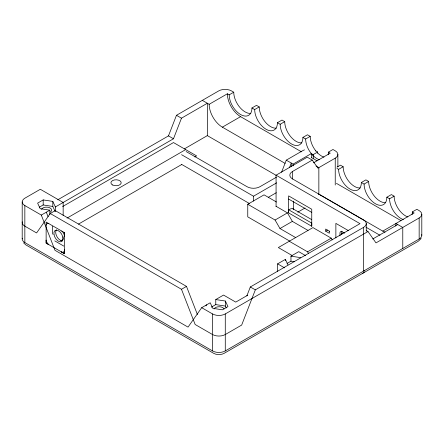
<?xml version="1.0" encoding="UTF-8"?>
<svg xmlns="http://www.w3.org/2000/svg" width="444" height="444" viewBox="0 0 444 444"><rect width="100%" height="100%" fill="white"/><g stroke="black" fill="none" stroke-linecap="round" stroke-linejoin="round"><path stroke-width="0.67" d="M49.817 214.585L49.817 210.173L40.199 208.686L37.618 203.13L43.19 199.917L52.808 201.404L55.389 206.96L55.383 211.372M64.347 249.928L64.347 253.602L61.2 251.787M64.347 235.647L64.347 236.214L64.347 235.642A4.501 2.597 60 0 0 61.705 231.058M288.628 209.773L311.749 223.121L311.749 226.274L288.628 212.926L288.628 209.773L291.075 208.691L292.801 208.708L311.388 219.43M291.27 166.445L291.27 163.053L289.544 167.505M402.775 248.451L402.775 227.433L395.948 223.487A18.665 10.778 60 0 1 395.748 226.024M22.278 238.212A9.013 5.2 0 0 0 24.842 242.568L212.532 350.932A9.013 5.2 0 0 0 225.28 350.932L419.158 238.994L419.158 217.971A9.013 5.2 0 0 0 419.158 210.617L416.883 209.302L412.332 211.927A16.089 9.291 60 0 1 412.082 214.519M421.8 235.314L421.8 214.291M341.331 234.066L341.336 233.944A1.548 0.894 60 0 1 342.28 233.4L342.391 233.455M57.759 199.806L168.476 135.886L176.468 115.296L218.726 90.898A9.013 5.2 0 0 1 231.468 90.898L233.744 92.213A16.089 9.291 60 0 0 250.81 113.442M55.389 206.96L173.482 138.772L181.474 118.187L207.342 103.247L207.342 135.62L184.538 148.79M281.574 172.25L286.263 160.162L302.647 150.705A9.013 5.2 0 0 1 304.517 149.878M246.842 295.932L250.322 286.968L359.995 223.648L276.068 175.191L276.068 206.627M328.16 154.712A16.089 9.291 60 0 0 328.41 152.126L332.961 149.495L335.237 150.81A9.013 5.2 0 0 1 335.237 158.164L317.943 168.154L312.265 160.079L292.452 171.517A9.013 5.2 0 0 0 292.452 178.871L363.636 219.969A9.013 5.2 0 0 1 363.636 227.328L255.328 289.86L241.664 325.075L225.275 334.532A9.013 5.2 0 0 1 212.532 334.532L195.149 324.497L181.485 289.283L50.244 213.509L36.58 232.95L24.842 226.168A9.013 5.2 0 0 1 22.278 221.811M420.751 238.828L421.112 238.212M211.316 307.17L215.773 304.601L215.773 299.556L225.391 301.043L227.972 306.599L222.4 309.812L212.781 308.325L210.201 302.769L201.704 307.681L188.04 327.117L54.978 250.299L41.314 215.079L24.842 205.566A9.013 5.2 0 0 1 24.842 198.213L40.315 189.277L63.159 202.47L63.159 215.484M205.927 305.899L206.71 304.789M420.474 239.255L418.059 241.37L224.248 353.269C220.995 355.078 216.811 355.078 213.564 353.269L25.941 244.944L23.526 242.829M364.147 272.228L364.469 271.878M363.569 272.721L362.537 273.426M202.336 100.361L209.163 104.301L227.372 93.789L229.193 94.838A16.089 9.291 60 0 0 240.57 114.546A16.089 9.291 60 0 0 251.948 107.981L256.499 105.35L259.229 106.926A16.089 9.291 60 0 0 276.296 128.161M229.193 94.838L233.744 92.213M39.288 207.209L43.19 204.962L52.808 206.449L55.095 211.383M41.314 215.079L49.817 210.173M50.244 213.509L55.25 210.623L186.491 286.391L197.419 314.563M62.632 206.554L173.482 142.557L196.603 155.905L194.805 156.948M209.163 104.301A18.665 10.778 60 0 0 222.366 127.162L240.57 116.65L301.498 151.826M251.948 107.981L254.678 109.557L259.229 106.926M67.044 218.098L185.681 149.6M78.46 224.115L181.613 164.563M254.678 109.557A16.089 9.291 60 0 0 266.056 129.265A16.089 9.291 60 0 0 277.433 122.694L281.984 120.063L284.715 121.639A16.089 9.291 60 0 0 301.781 142.874M277.433 122.694L280.164 124.27L284.715 121.639M280.164 124.27A16.089 9.291 60 0 0 291.541 143.978A16.089 9.291 60 0 0 302.919 137.407L307.47 134.782L310.206 136.358A16.089 9.291 60 0 0 315.895 151.021M302.919 137.407L305.65 138.983L310.206 136.358M286.263 160.162L293.09 164.102L311.294 153.596L313.114 154.645A16.089 9.291 60 0 0 313.503 158.269M276.068 175.191L307.259 157.187L312.265 160.079M313.114 154.645L317.665 152.02A16.089 9.291 60 0 0 317.71 153.186M276.446 177.184L259.868 186.758A9.013 5.2 0 0 1 247.125 186.758L186.108 151.532M181.557 154.684L253.496 196.215L276.679 182.828M313.508 162.826L330.231 153.174L328.41 152.126M289.632 241.042L247.758 216.866L247.758 204.257L264.052 194.849L276.446 202.003M268.487 197.23L276.279 192.729M337.013 167.127L340.426 165.157L343.156 166.733A16.089 9.291 60 0 0 360.223 187.962M336.963 168.415L338.606 169.358L343.156 166.733M247.758 204.257L275.069 220.024L287.446 212.876L292.363 221.389L308.019 230.425M297.802 212.154L305.05 207.975M275.069 220.024L279.981 228.538L292.363 221.389M338.606 169.358A16.089 9.291 60 0 0 349.983 189.066A16.089 9.291 60 0 0 361.361 182.501L365.911 179.87L368.642 181.446A16.089 9.291 60 0 0 385.708 202.68M181.485 289.283L186.491 286.391M361.361 182.501L364.091 184.077L368.642 181.446M329.581 231.313L325.68 229.06L325.68 231.163L327.5 230.114M364.091 184.077A16.089 9.291 60 0 0 375.469 203.785A16.089 9.291 60 0 0 386.846 197.214L391.397 194.583L394.128 196.165A16.089 9.291 60 0 0 407.875 216.95M386.846 197.214L389.577 198.79L394.128 196.165M215.773 299.556L223.548 295.066L235.747 302.109L247.758 295.171M277.617 271.389L277.617 263.853L285.392 259.363L287.967 264.918M287.063 263.442L290.959 261.189L290.959 256.144L298.734 251.659L305.705 255.683M289.266 241.253L307.564 251.815L331.23 238.151L332.212 239.854M201.704 307.681L212.532 313.936A9.013 5.2 0 0 0 225.275 313.936L368.004 231.529L375.99 242.896L419.158 217.971M318.836 194.206L382.75 231.108L414.152 212.981L412.332 211.927M372.771 238.972L397.769 224.542M60.834 240.809L63.159 239.466L63.159 236.724M290.959 256.144L300.582 257.637M290.959 261.189L294.588 261.755M215.773 304.601L225.391 306.088L226.257 307.953M315.39 150.705L317.665 152.02M311.655 157.692L317.033 160.795M316.006 165.984L318.853 167.627L318.853 194.494M336.441 183.355L400.954 220.601M222.366 127.162L285.087 163.375M176.468 115.296L181.474 118.187M207.143 135.503L276.212 175.38M366.061 227.256L379.953 235.276M366.333 230.569L368.004 231.529M348.451 230.647L335.869 223.382L335.875 237.906M288.628 199.051L311.749 212.399M344.594 233.15L342.241 231.79A3.219 1.859 60 0 0 339.965 233.106L339.965 235.825M168.476 135.886L173.482 138.772M325.68 231.163L329.32 233.267L329.32 231.163M276.068 206.305L287.446 212.876M331.23 238.151L312.937 227.589L278.344 247.558L292.091 255.5M181.557 164.352L249.3 203.463M279.981 228.538L295.637 237.573M277.617 263.853L284.587 267.876M250.322 286.968L255.328 289.86M64.347 232.584L46.137 222.072L46.137 243.09L48.79 244.627A4.501 2.597 60 0 1 46.143 240.038L46.137 243.09L64.347 253.602L64.347 232.584L64.347 235.931M54.773 240.881L63.786 246.087M64.347 249.922L64.347 250.549A4.501 2.597 60 0 1 61.699 252.075M293.012 208.819L293.423 209.274M307.564 251.815L308.547 253.518M46.32 212.193L48.063 216.672M366.272 223.648L366.272 231.163M363.636 227.328L363.636 271.051A9.013 5.2 0 0 0 364.413 270.54M341.786 234.093L341.786 232.051A3.219 1.859 60 0 1 341.958 231.146M337.873 154.49L337.873 166.889M335.237 158.164L335.237 185.031M311.749 226.274L311.749 209.246L288.628 195.898L288.628 212.926M293.639 201.182L293.639 209.357M292.452 171.517L292.452 179.032M285.392 259.363L285.392 260.622M253.496 196.215L253.496 201.049M225.391 301.043L225.391 306.088M225.275 313.936L225.275 350.932M212.532 313.936L212.532 350.932M52.808 201.404L52.808 206.449M52.37 226.201L52.37 234.16M43.19 199.917L43.19 204.962M24.842 205.566L24.842 242.568M22.2 201.892L22.2 238.889M62.771 240.776A6.438 3.719 60 0 1 57.026 236.796A6.438 3.719 60 0 1 56.466 229.837M323.948 157.143A16.089 9.291 60 0 1 317.693 153.03M240.57 116.65A18.665 10.778 60 0 1 227.372 93.789M319.397 159.773A16.089 9.291 60 0 1 305.65 138.983M46.143 225.13A4.501 2.597 60 0 1 48.785 223.598M421.722 234.637A9.013 5.2 0 0 1 419.158 238.994M214.113 308.957A5.15 2.975 0 0 1 219.086 306.754A5.15 2.975 0 0 1 224.059 308.957M41.531 209.318A5.15 2.975 0 0 1 49.079 207.514A5.15 2.975 0 0 1 50.144 212.193M385.048 232.201A18.665 10.778 60 0 1 382.75 231.108M293.173 165.856A18.665 10.778 60 0 1 293.09 164.102M311.744 157.798A18.665 10.778 60 0 1 311.294 153.596M403.324 219.575A16.089 9.291 60 0 1 389.577 198.79M343.184 232.745L343.467 232.34L343.184 232.745M112.659 185.004A5.15 2.975 0 0 0 121.101 183.333A5.15 2.975 0 0 0 114.38 179.948A5.15 2.975 0 0 0 112.659 185.004M53.963 234.438A6.438 3.719 60 0 0 61.427 241.68A6.438 3.719 60 0 0 59.896 231.868A6.438 3.719 60 0 0 53.963 234.438"/></g></svg>
